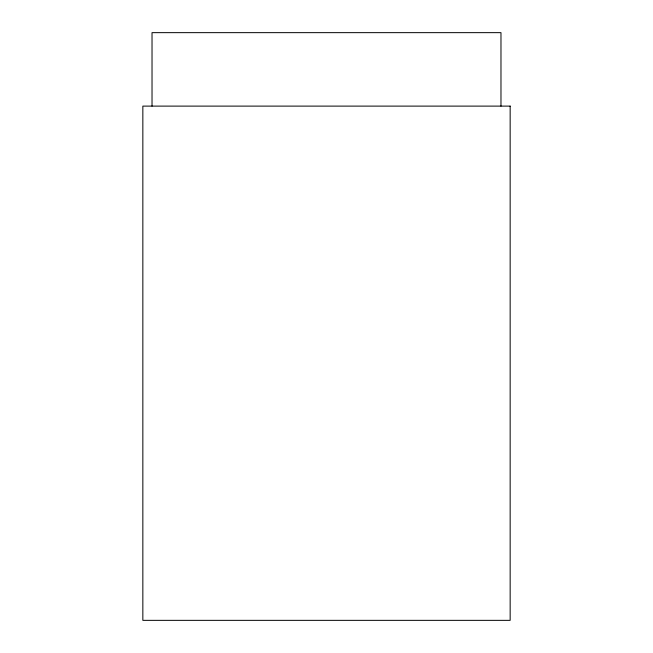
<?xml version="1.0" encoding="UTF-8"?>
<svg xmlns="http://www.w3.org/2000/svg" width="653" height="653" viewBox="0 0 653 653"><rect width="100%" height="100%" fill="white"/><g stroke="black" fill="none" stroke-linecap="round" stroke-linejoin="round"><path stroke-width="0.98" d="M500.973 106.112L500.973 32.65L152.027 32.65L152.027 106.112M510.156 106.112L142.844 106.112L142.844 620.35L510.156 620.35L510.156 106.112"/></g></svg>
